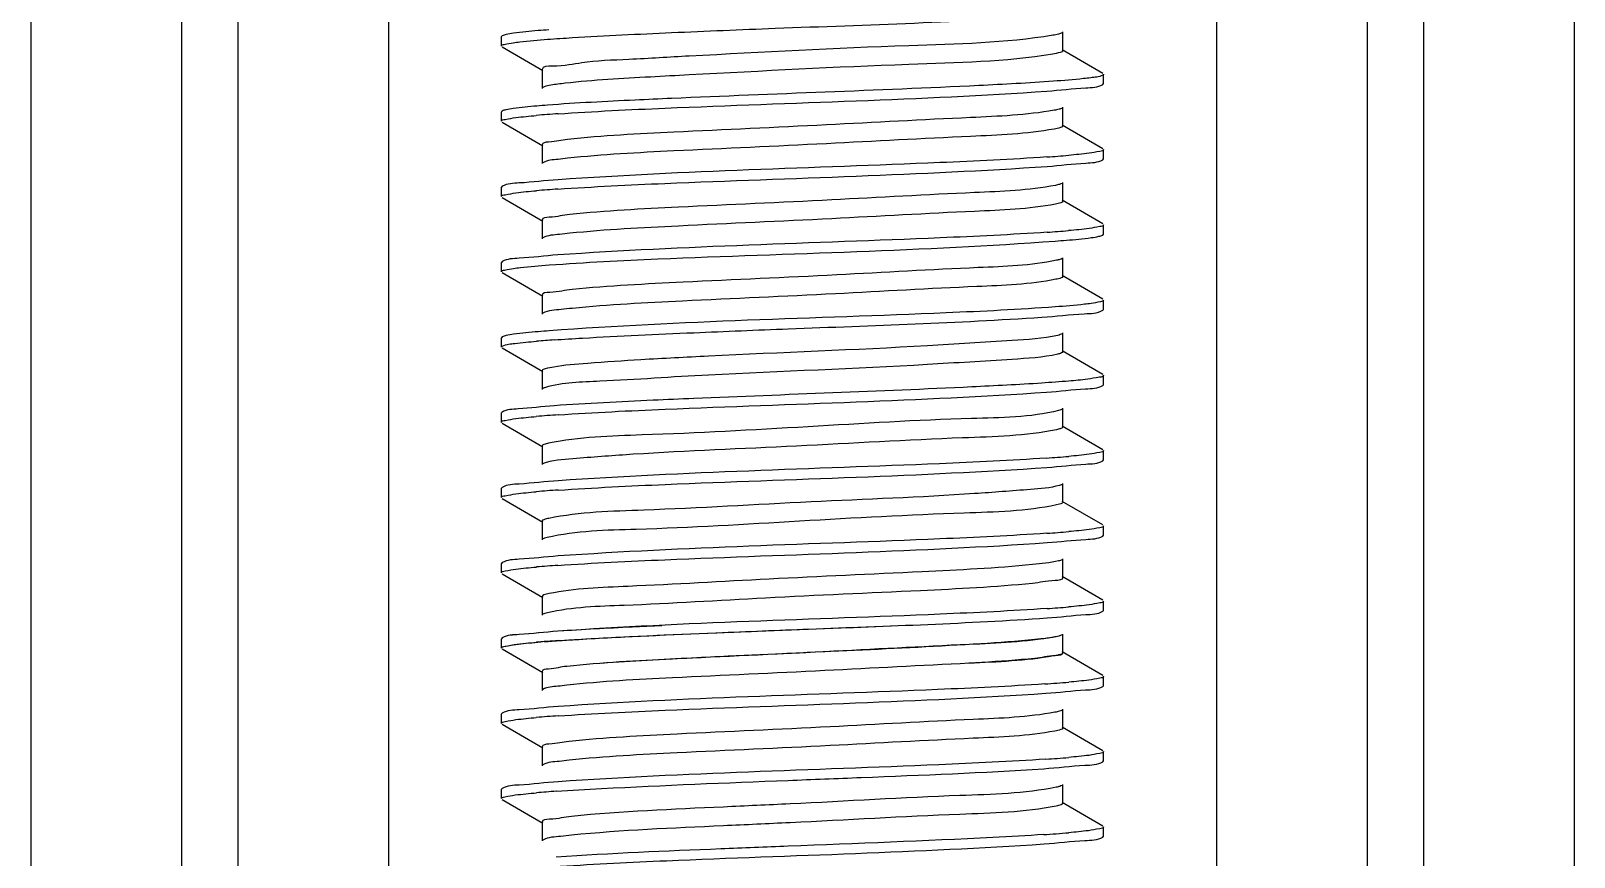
# Model space of a CAD drawing. Extents: x 1382187 to 1725648, y 860327 to 1571294.
# Drawn here: x 1512743.1 to 1513231.3, y 1213996.4 to 1214257.8 of the extents above; entities that cross this region are included whole.
import ezdxf

# ---------------------------------------------------------------- set-up
doc = ezdxf.new("R2010")
doc.units = 0
doc.header["$LTSCALE"] = 1000
doc.header["$MEASUREMENT"] = 0

msp = doc.modelspace()

# ---------------------------------------------------------------- linework, layer by layer
at = {"linetype": 'Continuous'}
for p, q in [((1512743.1, 1215988.29), (1512743.1, 1211247.26)), ((1512790.73, 1215988.29), (1512790.73, 1211247.26)), ((1512808.59, 1215988.29), (1512808.59, 1211247.26)), ((1512856.21, 1215988.29), (1512856.21, 1211247.26)), ((1513118.15, 1215988.29), (1513118.15, 1211247.26)), ((1513165.78, 1215988.29), (1513165.78, 1211247.26)), ((1513183.64, 1215988.29), (1513183.64, 1211247.26)), ((1513231.26, 1215988.29), (1513231.26, 1211247.26)), ((1512892.16, 1214256.23), (1512891.93, 1214255.97)), ((1512891.93, 1214253), (1512891.93, 1214255.97)), ((1512891.93, 1214253), (1512891.93, 1214255.97)), ((1513069.55, 1214251.51), (1513069.55, 1214257.46)), ((1512892.16, 1214252.74), (1512905.08, 1214245.25)), ((1513082.21, 1214244.33), (1513069.29, 1214251.81)), ((1512904.82, 1214245.55), (1512904.82, 1214239.6)), ((1513082.21, 1214240.83), (1513082.43, 1214241.09)), ((1513082.43, 1214241.09), (1513082.43, 1214244.07)), ((1513082.43, 1214241.09), (1513082.43, 1214244.07)), ((1512905.47, 1214240.08), (1512905.08, 1214239.9)), ((1512892.16, 1214232.42), (1512891.93, 1214232.16)), ((1512891.93, 1214229.18), (1512891.93, 1214232.16)), ((1512891.93, 1214229.18), (1512891.93, 1214232.16)), ((1513069.55, 1214227.7), (1513069.55, 1214233.65)), ((1512892.16, 1214228.92), (1512905.08, 1214221.44)), ((1513082.21, 1214220.51), (1513069.29, 1214228)), ((1512904.82, 1214221.74), (1512904.82, 1214215.79)), ((1513082.21, 1214217.02), (1513082.43, 1214217.28)), ((1513082.43, 1214217.28), (1513082.43, 1214220.25)), ((1513082.43, 1214217.28), (1513082.43, 1214220.25)), ((1512892.16, 1214208.61), (1512891.93, 1214208.35)), ((1512891.93, 1214205.37), (1512891.93, 1214208.35)), ((1512891.93, 1214205.37), (1512891.93, 1214208.35)), ((1513069.55, 1214203.88), (1513069.55, 1214209.84)), ((1512892.16, 1214205.11), (1512905.08, 1214197.63)), ((1513082.21, 1214196.7), (1513069.29, 1214204.18)), ((1512904.82, 1214197.93), (1512904.82, 1214191.98)), ((1513082.21, 1214193.2), (1513082.43, 1214193.46)), ((1513082.43, 1214193.46), (1513082.43, 1214196.44)), ((1513082.43, 1214193.46), (1513082.43, 1214196.44)), ((1512892.16, 1214184.8), (1512891.93, 1214184.53)), ((1512891.93, 1214181.56), (1512891.93, 1214184.53)), ((1512891.93, 1214181.56), (1512891.93, 1214184.53)), ((1513069.55, 1214180.07), (1513069.55, 1214186.02)), ((1512892.16, 1214181.3), (1512905.08, 1214173.82)), ((1513082.21, 1214172.89), (1513069.29, 1214180.37)), ((1512904.82, 1214174.12), (1512904.82, 1214168.16)), ((1513082.43, 1214169.65), (1513082.43, 1214172.63)), ((1513082.43, 1214169.65), (1513082.43, 1214172.63)), ((1513082.21, 1214169.39), (1513082.43, 1214169.65)), ((1512892.16, 1214160.98), (1512891.93, 1214160.72)), ((1512891.93, 1214157.75), (1512891.93, 1214160.72)), ((1512891.93, 1214157.75), (1512891.93, 1214160.72)), ((1513069.55, 1214156.26), (1513069.55, 1214162.21)), ((1512892.16, 1214157.48), (1512905.08, 1214150)), ((1513082.21, 1214149.08), (1513069.29, 1214156.56)), ((1512904.82, 1214150.3), (1512904.82, 1214144.35)), ((1513082.43, 1214145.84), (1513082.43, 1214148.82)), ((1513082.43, 1214145.84), (1513082.43, 1214148.82)), ((1513082.21, 1214145.58), (1513082.43, 1214145.84)), ((1513069.55, 1214132.44), (1513069.55, 1214138.4)), ((1512892.16, 1214137.17), (1512891.93, 1214136.91)), ((1512891.93, 1214133.93), (1512891.93, 1214136.91)), ((1512891.93, 1214133.93), (1512891.93, 1214136.91)), ((1512892.16, 1214133.67), (1512905.08, 1214126.19)), ((1513068.21, 1214131.76), (1513067.5, 1214131.6)), ((1513082.21, 1214125.26), (1513069.29, 1214132.75)), ((1512904.82, 1214126.49), (1512904.82, 1214120.54)), ((1513082.43, 1214122.03), (1513082.43, 1214125)), ((1513082.43, 1214122.03), (1513082.43, 1214125)), ((1513082.21, 1214121.77), (1513082.43, 1214122.03)), ((1513069.55, 1214108.63), (1513069.55, 1214114.58)), ((1512892.16, 1214113.36), (1512891.93, 1214113.1)), ((1512891.93, 1214110.12), (1512891.93, 1214113.1)), ((1512891.93, 1214110.12), (1512891.93, 1214113.1)), ((1512892.16, 1214109.86), (1512905.08, 1214102.38)), ((1513082.21, 1214101.45), (1513069.29, 1214108.93)), ((1513068.49, 1214108.02), (1513067.54, 1214107.79)), ((1512904.82, 1214102.68), (1512904.82, 1214096.72)), ((1513082.43, 1214098.21), (1513082.43, 1214101.19)), ((1513082.43, 1214098.21), (1513082.43, 1214101.19)), ((1513082.21, 1214097.95), (1513082.43, 1214098.21)), ((1512892.16, 1214089.54), (1512891.93, 1214089.28)), ((1512891.93, 1214086.31), (1512891.93, 1214089.28)), ((1512891.93, 1214086.31), (1512891.93, 1214089.28)), ((1513069.55, 1214084.82), (1513069.55, 1214090.77)), ((1512892.16, 1214086.05), (1512905.08, 1214078.56)), ((1513082.21, 1214077.64), (1513069.29, 1214085.12)), ((1512904.82, 1214078.87), (1512904.82, 1214072.91)), ((1513082.43, 1214074.4), (1513082.43, 1214077.38)), ((1513082.43, 1214074.4), (1513082.43, 1214077.38)), ((1513082.21, 1214074.14), (1513082.43, 1214074.4)), ((1512892.16, 1214065.73), (1512891.93, 1214065.47)), ((1512892.16, 1214065.73), (1512891.93, 1214065.47)), ((1512891.93, 1214062.5), (1512891.93, 1214065.47)), ((1512891.93, 1214062.5), (1512891.93, 1214065.47)), ((1512891.93, 1214062.49), (1512891.93, 1214065.47)), ((1512891.93, 1214062.49), (1512891.93, 1214065.47)), ((1513069.55, 1214061.01), (1513069.55, 1214066.96)), ((1513069.55, 1214061.01), (1513069.55, 1214066.96)), ((1512892.16, 1214062.24), (1512905.08, 1214054.75)), ((1512892.16, 1214062.23), (1512900.03, 1214057.68)), ((1513082.21, 1214053.83), (1513069.29, 1214061.31)), ((1513075.56, 1214057.68), (1513069.29, 1214061.31)), ((1512904.82, 1214055.05), (1512904.82, 1214049.1)), ((1513082.21, 1214050.33), (1513082.43, 1214050.59)), ((1513082.43, 1214050.59), (1513082.43, 1214053.57)), ((1513082.43, 1214050.59), (1513082.43, 1214053.57)), ((1512892.16, 1214041.92), (1512891.93, 1214041.66)), ((1512891.93, 1214038.68), (1512891.93, 1214041.66)), ((1512891.93, 1214038.68), (1512891.93, 1214041.66)), ((1513069.55, 1214037.2), (1513069.55, 1214043.15)), ((1512892.16, 1214038.42), (1512905.08, 1214030.94)), ((1513082.21, 1214030.01), (1513069.29, 1214037.5)), ((1512904.82, 1214031.24), (1512904.82, 1214025.29)), ((1513082.21, 1214026.52), (1513082.43, 1214026.78)), ((1513082.43, 1214026.78), (1513082.43, 1214029.75)), ((1513082.43, 1214026.78), (1513082.43, 1214029.75)), ((1512892.16, 1214018.11), (1512891.93, 1214017.85)), ((1512891.93, 1214014.87), (1512891.93, 1214017.85)), ((1512891.93, 1214014.87), (1512891.93, 1214017.85)), ((1513069.55, 1214013.38), (1513069.55, 1214019.34)), ((1512892.16, 1214014.61), (1512905.08, 1214007.13)), ((1513082.21, 1214006.2), (1513069.29, 1214013.68)), ((1512904.82, 1214007.43), (1512904.82, 1214001.48)), ((1513082.21, 1214002.7), (1513082.43, 1214002.96)), ((1513082.43, 1214002.96), (1513082.43, 1214005.94)), ((1513082.43, 1214002.96), (1513082.43, 1214005.94))]:
    msp.add_line(p, q, dxfattribs=at)
for centre, radius, start, end in [((1512937.25, 1213823.34), 409.13, 93.8351, 94.8035), ((1513037.17, 1214625.44), 408.46, 273.8387, 274.8044), ((1512937.09, 1213801.55), 407.09, 93.8488, 94.8033), ((1513037.27, 1214600.46), 407.29, 273.8479, 274.803), ((1512935.64, 1213772.12), 388.84, 93.9793, 94.8029), ((1512937.32, 1213727.21), 410, 93.8293, 94.8034), ((1513037.01, 1214532.14), 410.42, 273.8243, 274.8053), ((1512937.25, 1213704.24), 409.17, 93.8348, 94.8035), ((1513037.17, 1214506.41), 408.5, 273.8383, 274.8044), ((1512937.09, 1213682.43), 407.16, 93.8484, 94.8033), ((1513037.26, 1214481.4), 407.3, 273.8478, 274.803), ((1512937.29, 1213656.17), 409.61, 93.832, 94.8034), ((1512932.99, 1213708.88), 356.73, 94.4326, 94.598), ((1513036.35, 1214468.99), 418.74, 273.7685, 274.8061), ((1512937.33, 1213631.83), 410.14, 93.8284, 94.8033), ((1513036.72, 1214440.53), 414.08, 273.7992, 274.806), ((1512936.38, 1213619.94), 398.17, 93.9046, 94.8082), ((1513035.81, 1214428.27), 425.67, 273.7272, 274.8014)]:
    msp.add_arc(centre, radius, start, end, dxfattribs=at)
for points, knots in [([(1512945.77, 1214257.24), (1512956.68, 1214257.73), (1512996.95, 1214259.42), (1513037.25, 1214260.57), (1513066.55, 1214262.68)], [0, 0, 0, 0, 0.271117, 1, 1, 1, 1]), ([(1512895.77, 1214257.05), (1512894.98, 1214256.94), (1512893.77, 1214256.73), (1512892.54, 1214256.45), (1512892.16, 1214256.23)], [0, 0, 0, 0, 0.642818, 1, 1, 1, 1]), ([(1512906.98, 1214258.13), (1512905.83, 1214258.05), (1512902.09, 1214257.75), (1512898.34, 1214257.42), (1512895.77, 1214257.05)], [0, 0, 0, 0, 0.307553, 1, 1, 1, 1]), ([(1512906.53, 1214255.12), (1512909.15, 1214255.32), (1512922.22, 1214256.18), (1512935.3, 1214256.78), (1512945.77, 1214257.24)], [0, 0, 0, 0, 0.200445, 1, 1, 1, 1]), ([(1513066.32, 1214256.4), (1513051.3, 1214253.9), (1513012.75, 1214253.18), (1512974.5, 1214250.99), (1512951.37, 1214249.8)], [0, 0, 0, 0, 0.396629, 1, 1, 1, 1]), ([(1513069.28, 1214257.16), (1513068.95, 1214256.97), (1513067.95, 1214256.7), (1513066.95, 1214256.5), (1513066.32, 1214256.4)], [0, 0, 0, 0, 0.371007, 1, 1, 1, 1]), ([(1512891.93, 1214253), (1512891.93, 1214253.36), (1512893.75, 1214253.68), (1512894.72, 1214253.93), (1512895.66, 1214254.06)], [0, 0, 0, 0, 0.275146, 1, 1, 1, 1]), ([(1512895.66, 1214254.06), (1512896.35, 1214254.16), (1512899.96, 1214254.61), (1512903.59, 1214254.9), (1512906.53, 1214255.12)], [0, 0, 0, 0, 0.191295, 1, 1, 1, 1]), ([(1513066.32, 1214250.44), (1513051.3, 1214247.95), (1513012.75, 1214247.23), (1512974.5, 1214245.03), (1512951.37, 1214243.85)], [0, 0, 0, 0, 0.396629, 1, 1, 1, 1]), ([(1513069.54, 1214251.51), (1513069.54, 1214251.18), (1513068.02, 1214250.79), (1513067.13, 1214250.58), (1513066.32, 1214250.44)], [0, 0, 0, 0, 0.282134, 1, 1, 1, 1]), ([(1512951.37, 1214249.8), (1512945, 1214249.48), (1512934.03, 1214248.71), (1512918.43, 1214248.24), (1512911.35, 1214246.41), (1512904.81, 1214246.68), (1512904.82, 1214245.55)], [0, 0, 0, 0, 0.408517, 0.726153, 0.927696, 1, 1, 1, 1]), ([(1512912.15, 1214241.21), (1512911.37, 1214241.13), (1512909.14, 1214240.83), (1512906.86, 1214240.59), (1512905.47, 1214240.08)], [0, 0, 0, 0, 0.345772, 1, 1, 1, 1]), ([(1512951.37, 1214243.85), (1512947.28, 1214243.64), (1512934.2, 1214242.92), (1512921.1, 1214242.21), (1512912.15, 1214241.21)], [0, 0, 0, 0, 0.312724, 1, 1, 1, 1]), ([(1513066.55, 1214241.85), (1513058.71, 1214241.28), (1513018.46, 1214239.17), (1512978.18, 1214237.84), (1512945.77, 1214236.41)], [0, 0, 0, 0, 0.195012, 1, 1, 1, 1]), ([(1513064.52, 1214238.73), (1513068.61, 1214239.01), (1513074.35, 1214239.8), (1513080.61, 1214239.91), (1513082.21, 1214240.83)], [0, 0, 0, 0, 0.690234, 1, 1, 1, 1]), ([(1513078.37, 1214242.95), (1513077.61, 1214242.85), (1513073.69, 1214242.38), (1513069.74, 1214242.08), (1513066.55, 1214241.85)], [0, 0, 0, 0, 0.191606, 1, 1, 1, 1]), ([(1513082.43, 1214244.07), (1513082.43, 1214243.94), (1513080.97, 1214243.04), (1513079.65, 1214243.13), (1513078.37, 1214242.95)], [0, 0, 0, 0, 0.088343, 1, 1, 1, 1]), ([(1512945.77, 1214236.41), (1512941.92, 1214236.24), (1512928.83, 1214235.64), (1512915.75, 1214234.98), (1512906.53, 1214234.29)], [0, 0, 0, 0, 0.294264, 1, 1, 1, 1]), ([(1512909.88, 1214231.55), (1512921.17, 1214232.32), (1512972.71, 1214234.8), (1513024.32, 1214235.99), (1513064.52, 1214238.73)], [0, 0, 0, 0, 0.219188, 1, 1, 1, 1]), ([(1512895.66, 1214233.22), (1512894.89, 1214233.11), (1512893.72, 1214232.91), (1512892.53, 1214232.64), (1512892.16, 1214232.42)], [0, 0, 0, 0, 0.641633, 1, 1, 1, 1]), ([(1512906.53, 1214234.29), (1512905.41, 1214234.2), (1512901.78, 1214233.91), (1512898.15, 1214233.58), (1512895.66, 1214233.22)], [0, 0, 0, 0, 0.307541, 1, 1, 1, 1]), ([(1513066.76, 1214232.66), (1513058.05, 1214231.11), (1513033.92, 1214230.15), (1512993.88, 1214227.91), (1512951.36, 1214226.01), (1512924.03, 1214224.62), (1512912.85, 1214223.43)], [0, 0, 0, 0, 0.172177, 0.467909, 0.781292, 1, 1, 1, 1]), ([(1513069.28, 1214233.35), (1513069, 1214233.18), (1513068.15, 1214232.93), (1513067.3, 1214232.76), (1513066.76, 1214232.66)], [0, 0, 0, 0, 0.377707, 1, 1, 1, 1]), ([(1512891.93, 1214229.18), (1512891.93, 1214229.62), (1512894.21, 1214229.9), (1512895.37, 1214230.22), (1512896.52, 1214230.36)], [0, 0, 0, 0, 0.271545, 1, 1, 1, 1]), ([(1513066.76, 1214226.71), (1513058.05, 1214225.15), (1513033.92, 1214224.2), (1512993.88, 1214221.96), (1512951.36, 1214220.06), (1512924.03, 1214218.67), (1512912.85, 1214217.48)], [0, 0, 0, 0, 0.172177, 0.467909, 0.781292, 1, 1, 1, 1]), ([(1513069.54, 1214227.7), (1513069.54, 1214227.41), (1513068.25, 1214227.01), (1513067.46, 1214226.83), (1513066.76, 1214226.71)], [0, 0, 0, 0, 0.285905, 1, 1, 1, 1]), ([(1512912.85, 1214223.43), (1512910.84, 1214223.21), (1512908.93, 1214222.62), (1512904.82, 1214222.48), (1512904.82, 1214221.74)], [0, 0, 0, 0, 0.73335, 1, 1, 1, 1]), ([(1512912.85, 1214217.48), (1512911.87, 1214217.37), (1512909.3, 1214216.99), (1512906.51, 1214216.92), (1512905.08, 1214216.09)], [0, 0, 0, 0, 0.372967, 1, 1, 1, 1]), ([(1513064.52, 1214217.89), (1513053.24, 1214217.12), (1513001.69, 1214214.64), (1512950.09, 1214213.45), (1512909.88, 1214210.71)], [0, 0, 0, 0, 0.219095, 1, 1, 1, 1]), ([(1513064.6, 1214214.92), (1513068.67, 1214215.2), (1513074.39, 1214215.99), (1513080.62, 1214216.1), (1513082.21, 1214217.02)], [0, 0, 0, 0, 0.690139, 1, 1, 1, 1]), ([(1513082.43, 1214220.25), (1513082.43, 1214219.82), (1513080.17, 1214219.54), (1513079.02, 1214219.23), (1513077.87, 1214219.08)], [0, 0, 0, 0, 0.271629, 1, 1, 1, 1]), ([(1512909.76, 1214207.73), (1512921.05, 1214208.5), (1512972.66, 1214210.99), (1513024.34, 1214212.17), (1513064.6, 1214214.92)], [0, 0, 0, 0, 0.218979, 1, 1, 1, 1]), ([(1512891.93, 1214205.37), (1512891.93, 1214205.8), (1512894.2, 1214206.09), (1512895.35, 1214206.4), (1512896.5, 1214206.55)], [0, 0, 0, 0, 0.271633, 1, 1, 1, 1]), ([(1512909.88, 1214210.71), (1512905.78, 1214210.43), (1512900.03, 1214209.64), (1512893.76, 1214209.53), (1512892.16, 1214208.61)], [0, 0, 0, 0, 0.690277, 1, 1, 1, 1]), ([(1513067.17, 1214208.92), (1513058.76, 1214207.3), (1513035.01, 1214206.45), (1512995.33, 1214204.14), (1512952.63, 1214202.28), (1512925, 1214200.86), (1512913.58, 1214199.69)], [0, 0, 0, 0, 0.167069, 0.460858, 0.776177, 1, 1, 1, 1]), ([(1513069.28, 1214209.53), (1513069.04, 1214209.39), (1513068.33, 1214209.17), (1513067.61, 1214209.01), (1513067.17, 1214208.92)], [0, 0, 0, 0, 0.385224, 1, 1, 1, 1]), ([(1513067.17, 1214202.97), (1513058.76, 1214201.35), (1513035.01, 1214200.5), (1512995.33, 1214198.19), (1512952.63, 1214196.32), (1512925, 1214194.91), (1512913.58, 1214193.74)], [0, 0, 0, 0, 0.167069, 0.460858, 0.776177, 1, 1, 1, 1]), ([(1513069.54, 1214203.88), (1513069.54, 1214203.63), (1513068.46, 1214203.24), (1513067.77, 1214203.09), (1513067.17, 1214202.97)], [0, 0, 0, 0, 0.290456, 1, 1, 1, 1]), ([(1512913.58, 1214199.69), (1512911.39, 1214199.47), (1512909.33, 1214198.81), (1512904.82, 1214198.73), (1512904.82, 1214197.93)], [0, 0, 0, 0, 0.734177, 1, 1, 1, 1]), ([(1512913.58, 1214193.74), (1512912.5, 1214193.63), (1512909.69, 1214193.22), (1512906.64, 1214193.18), (1512905.08, 1214192.28)], [0, 0, 0, 0, 0.374915, 1, 1, 1, 1]), ([(1513064.6, 1214194.08), (1513053.31, 1214193.31), (1513001.7, 1214190.83), (1512950.02, 1214189.64), (1512909.76, 1214186.89)], [0, 0, 0, 0, 0.219017, 1, 1, 1, 1]), ([(1513067.14, 1214191.29), (1513068.31, 1214191.37), (1513072.11, 1214191.67), (1513075.91, 1214192.01), (1513078.52, 1214192.37)], [0, 0, 0, 0, 0.307338, 1, 1, 1, 1]), ([(1513082.43, 1214196.44), (1513082.43, 1214196.01), (1513080.16, 1214195.72), (1513079.01, 1214195.41), (1513077.86, 1214195.26)], [0, 0, 0, 0, 0.271602, 1, 1, 1, 1]), ([(1513078.52, 1214192.37), (1513079.33, 1214192.49), (1513080.56, 1214192.7), (1513081.82, 1214192.98), (1513082.21, 1214193.2)], [0, 0, 0, 0, 0.643592, 1, 1, 1, 1]), ([(1512909.76, 1214186.89), (1512905.69, 1214186.61), (1512899.97, 1214185.82), (1512893.75, 1214185.71), (1512892.16, 1214184.8)], [0, 0, 0, 0, 0.690149, 1, 1, 1, 1]), ([(1512907.04, 1214183.72), (1512918.5, 1214184.57), (1512971.87, 1214187.17), (1513025.32, 1214188.23), (1513067.14, 1214191.29)], [0, 0, 0, 0, 0.215017, 1, 1, 1, 1]), ([(1512891.93, 1214181.56), (1512891.93, 1214181.93), (1512893.82, 1214182.25), (1512894.82, 1214182.5), (1512895.78, 1214182.64)], [0, 0, 0, 0, 0.274546, 1, 1, 1, 1]), ([(1512895.78, 1214182.64), (1512896.5, 1214182.74), (1512900.24, 1214183.2), (1512904, 1214183.5), (1512907.04, 1214183.72)], [0, 0, 0, 0, 0.19129, 1, 1, 1, 1]), ([(1513067.55, 1214185.19), (1513059.44, 1214183.48), (1513036.08, 1214182.76), (1512996.79, 1214180.36), (1512953.92, 1214178.54), (1512925.99, 1214177.11), (1512914.33, 1214175.96)], [0, 0, 0, 0, 0.161939, 0.453776, 0.771039, 1, 1, 1, 1]), ([(1513069.28, 1214185.72), (1513069.08, 1214185.6), (1513068.5, 1214185.4), (1513067.91, 1214185.26), (1513067.55, 1214185.19)], [0, 0, 0, 0, 0.393704, 1, 1, 1, 1]), ([(1513067.35, 1214179.19), (1513059.13, 1214177.54), (1513035.71, 1214176.75), (1512996.41, 1214174.41), (1512953.71, 1214172.57), (1512925.93, 1214171.15), (1512914.33, 1214170)], [0, 0, 0, 0, 0.164046, 0.455922, 0.77202, 1, 1, 1, 1]), ([(1513069.54, 1214180.07), (1513069.54, 1214179.84), (1513068.56, 1214179.45), (1513067.91, 1214179.3), (1513067.35, 1214179.19)], [0, 0, 0, 0, 0.292762, 1, 1, 1, 1]), ([(1512914.33, 1214175.96), (1512911.96, 1214175.72), (1512909.73, 1214174.99), (1512904.82, 1214174.98), (1512904.82, 1214174.12)], [0, 0, 0, 0, 0.734857, 1, 1, 1, 1]), ([(1513082.43, 1214172.63), (1513082.43, 1214172.25), (1513080.51, 1214171.94), (1513079.51, 1214171.68), (1513078.52, 1214171.54)], [0, 0, 0, 0, 0.27426, 1, 1, 1, 1]), ([(1512914.33, 1214170), (1512913.16, 1214169.89), (1512910.11, 1214169.45), (1512906.77, 1214169.45), (1512905.08, 1214168.46)], [0, 0, 0, 0, 0.376685, 1, 1, 1, 1]), ([(1513067.14, 1214170.45), (1513055.65, 1214169.61), (1513002.28, 1214167.01), (1512948.83, 1214165.96), (1512907.04, 1214162.89)], [0, 0, 0, 0, 0.215701, 1, 1, 1, 1]), ([(1513062.89, 1214167.18), (1513067.37, 1214167.47), (1513073.63, 1214168.34), (1513080.47, 1214168.4), (1513082.21, 1214169.39)], [0, 0, 0, 0, 0.691739, 1, 1, 1, 1]), ([(1513078.52, 1214171.54), (1513077.8, 1214171.44), (1513074.02, 1214170.98), (1513070.22, 1214170.68), (1513067.14, 1214170.45)], [0, 0, 0, 0, 0.191465, 1, 1, 1, 1]), ([(1512907.04, 1214162.89), (1512905.89, 1214162.8), (1512902.13, 1214162.51), (1512898.37, 1214162.17), (1512895.78, 1214161.8)], [0, 0, 0, 0, 0.307532, 1, 1, 1, 1]), ([(1512952.79, 1214162.3), (1512962.75, 1214162.72), (1512999.46, 1214164.23), (1513036.18, 1214165.43), (1513062.89, 1214167.18)], [0, 0, 0, 0, 0.271359, 1, 1, 1, 1]), ([(1512891.93, 1214157.75), (1512891.93, 1214157.88), (1512893.48, 1214158.8), (1512894.85, 1214158.7), (1512896.2, 1214158.88)], [0, 0, 0, 0, 0.087421, 1, 1, 1, 1]), ([(1512895.78, 1214161.8), (1512894.99, 1214161.69), (1512893.78, 1214161.48), (1512892.54, 1214161.2), (1512892.16, 1214160.98)], [0, 0, 0, 0, 0.642986, 1, 1, 1, 1]), ([(1512908.65, 1214160.03), (1512911.63, 1214160.23), (1512926.33, 1214161.15), (1512941.05, 1214161.8), (1512952.79, 1214162.3)], [0, 0, 0, 0, 0.202501, 1, 1, 1, 1]), ([(1513067.9, 1214161.45), (1513063.18, 1214160.36), (1513049.34, 1214159.59), (1513012.6, 1214157.13), (1512980.53, 1214156), (1512957.45, 1214154.86)], [0, 0, 0, 0, 0.131194, 0.373535, 1, 1, 1, 1]), ([(1513069.28, 1214161.91), (1513069.11, 1214161.81), (1513068.65, 1214161.64), (1513068.18, 1214161.52), (1513067.9, 1214161.45)], [0, 0, 0, 0, 0.40332, 1, 1, 1, 1]), ([(1512957.45, 1214154.86), (1512950.32, 1214154.51), (1512937.46, 1214153.86), (1512921.52, 1214152.77), (1512910.7, 1214151.93), (1512906.58, 1214151.06), (1512904.82, 1214150.67), (1512904.82, 1214150.3)], [0, 0, 0, 0, 0.404312, 0.722616, 0.926229, 0.979509, 1, 1, 1, 1]), ([(1513067.9, 1214155.5), (1513063.18, 1214154.41), (1513049.34, 1214153.64), (1513012.6, 1214151.18), (1512980.53, 1214150.04), (1512957.45, 1214148.9)], [0, 0, 0, 0, 0.131194, 0.373535, 1, 1, 1, 1]), ([(1513069.54, 1214156.26), (1513069.54, 1214156.07), (1513068.83, 1214155.72), (1513068.32, 1214155.59), (1513067.9, 1214155.5)], [0, 0, 0, 0, 0.302831, 1, 1, 1, 1]), ([(1512957.45, 1214148.9), (1512946, 1214148.34), (1512928.91, 1214146.91), (1512911.4, 1214146.58), (1512905.84, 1214144.95)], [0, 0, 0, 0, 0.664278, 1, 1, 1, 1]), ([(1513082.43, 1214148.82), (1513082.43, 1214148.34), (1513079.91, 1214148.08), (1513078.66, 1214147.73), (1513077.39, 1214147.58)], [0, 0, 0, 0, 0.270133, 1, 1, 1, 1]), ([(1512905.84, 1214144.95), (1512905.69, 1214144.9), (1512905.43, 1214144.82), (1512905.18, 1214144.71), (1512905.08, 1214144.65)], [0, 0, 0, 0, 0.571302, 1, 1, 1, 1]), ([(1512909.94, 1214136.3), (1512921.21, 1214137.07), (1512972.69, 1214139.55), (1513024.24, 1214140.74), (1513064.39, 1214143.47)], [0, 0, 0, 0, 0.219183, 1, 1, 1, 1]), ([(1513062.89, 1214146.34), (1513055.5, 1214145.86), (1513018.81, 1214143.97), (1512982.1, 1214142.71), (1512952.79, 1214141.46)], [0, 0, 0, 0, 0.201596, 1, 1, 1, 1]), ([(1513064.39, 1214143.47), (1513068.51, 1214143.75), (1513074.3, 1214144.55), (1513080.6, 1214144.65), (1513082.21, 1214145.58)], [0, 0, 0, 0, 0.690375, 1, 1, 1, 1]), ([(1512908.65, 1214139.19), (1512904.84, 1214138.92), (1512899.48, 1214138.18), (1512893.66, 1214138.03), (1512892.16, 1214137.17)], [0, 0, 0, 0, 0.688907, 1, 1, 1, 1]), ([(1512952.79, 1214141.46), (1512948.5, 1214141.28), (1512933.78, 1214140.63), (1512919.07, 1214139.92), (1512908.65, 1214139.19)], [0, 0, 0, 0, 0.291422, 1, 1, 1, 1]), ([(1513069.28, 1214138.1), (1513069.15, 1214138.02), (1513068.79, 1214137.87), (1513068.43, 1214137.77), (1513068.21, 1214137.71)], [0, 0, 0, 0, 0.414289, 1, 1, 1, 1]), ([(1512891.93, 1214133.93), (1512891.93, 1214134.37), (1512894.22, 1214134.65), (1512895.38, 1214134.97), (1512896.53, 1214135.12)], [0, 0, 0, 0, 0.271499, 1, 1, 1, 1]), ([(1513068.21, 1214137.71), (1513059.26, 1214135.42), (1513032.45, 1214135.26), (1512988.69, 1214132.42), (1512944.15, 1214130), (1512916.56, 1214129.35), (1512906.86, 1214127.34)], [0, 0, 0, 0, 0.171431, 0.491399, 0.816224, 1, 1, 1, 1]), ([(1513067.5, 1214131.6), (1513057.79, 1214129.58), (1513030.14, 1214128.98), (1512985.64, 1214126.19), (1512944.82, 1214124.73), (1512918.5, 1214122.71), (1512909.24, 1214122.02), (1512906.12, 1214121.21)], [0, 0, 0, 0, 0.184068, 0.509201, 0.829117, 0.940109, 1, 1, 1, 1]), ([(1513069.54, 1214132.44), (1513069.54, 1214132.29), (1513068.99, 1214131.96), (1513068.55, 1214131.85), (1513068.21, 1214131.76)], [0, 0, 0, 0, 0.311313, 1, 1, 1, 1]), ([(1512906.86, 1214127.34), (1512906.34, 1214127.23), (1512905.73, 1214127.09), (1512904.82, 1214126.71), (1512904.82, 1214126.49)], [0, 0, 0, 0, 0.705293, 1, 1, 1, 1]), ([(1513082.43, 1214125), (1513082.43, 1214124.57), (1513080.16, 1214124.29), (1513079.01, 1214123.97), (1513077.87, 1214123.82)], [0, 0, 0, 0, 0.271599, 1, 1, 1, 1]), ([(1512906.12, 1214121.21), (1512905.91, 1214121.16), (1512905.56, 1214121.05), (1512905.22, 1214120.92), (1512905.08, 1214120.84)], [0, 0, 0, 0, 0.58408, 1, 1, 1, 1]), ([(1512909.89, 1214112.48), (1512921.17, 1214113.25), (1512972.71, 1214115.74), (1513024.32, 1214116.92), (1513064.51, 1214119.66)], [0, 0, 0, 0, 0.219191, 1, 1, 1, 1]), ([(1513064.39, 1214122.63), (1513053.11, 1214121.87), (1513001.62, 1214119.39), (1512950.08, 1214118.19), (1512909.94, 1214115.46)], [0, 0, 0, 0, 0.219354, 1, 1, 1, 1]), ([(1513064.51, 1214119.66), (1513068.61, 1214119.94), (1513074.35, 1214120.74), (1513080.61, 1214120.85), (1513082.21, 1214121.77)], [0, 0, 0, 0, 0.690237, 1, 1, 1, 1]), ([(1512909.94, 1214115.46), (1512905.82, 1214115.19), (1512900.05, 1214114.39), (1512893.76, 1214114.28), (1512892.16, 1214113.36)], [0, 0, 0, 0, 0.690331, 1, 1, 1, 1]), ([(1513068.49, 1214113.98), (1513065.51, 1214113.12), (1513056.44, 1214112.48), (1513030.34, 1214110.4), (1512989.43, 1214108.98), (1512944.67, 1214106.17), (1512916.76, 1214105.55), (1512906.92, 1214103.54)], [0, 0, 0, 0, 0.057446, 0.166902, 0.486553, 0.813832, 1, 1, 1, 1]), ([(1513069.28, 1214114.28), (1513069.18, 1214114.22), (1513068.92, 1214114.11), (1513068.65, 1214114.02), (1513068.49, 1214113.98)], [0, 0, 0, 0, 0.426856, 1, 1, 1, 1]), ([(1512891.93, 1214110.12), (1512891.93, 1214110.55), (1512894.21, 1214110.84), (1512895.37, 1214111.15), (1512896.52, 1214111.3)], [0, 0, 0, 0, 0.271543, 1, 1, 1, 1]), ([(1513067.54, 1214107.79), (1513057.96, 1214105.78), (1513030.62, 1214105.15), (1512986.36, 1214102.69), (1512942.52, 1214100.01), (1512915.61, 1214099.63), (1512906.43, 1214097.47)], [0, 0, 0, 0, 0.181951, 0.50465, 0.824728, 1, 1, 1, 1]), ([(1513069.54, 1214108.63), (1513069.54, 1214108.5), (1513069.13, 1214108.2), (1513068.76, 1214108.1), (1513068.49, 1214108.02)], [0, 0, 0, 0, 0.321911, 1, 1, 1, 1]), ([(1512906.92, 1214103.54), (1512906.39, 1214103.43), (1512905.76, 1214103.28), (1512904.82, 1214102.9), (1512904.82, 1214102.68)], [0, 0, 0, 0, 0.706048, 1, 1, 1, 1]), ([(1513082.43, 1214101.19), (1513082.43, 1214100.76), (1513080.17, 1214100.47), (1513079.02, 1214100.16), (1513077.87, 1214100.01)], [0, 0, 0, 0, 0.271629, 1, 1, 1, 1]), ([(1512906.43, 1214097.47), (1512906.15, 1214097.41), (1512905.7, 1214097.29), (1512905.25, 1214097.12), (1512905.08, 1214097.03)], [0, 0, 0, 0, 0.595248, 1, 1, 1, 1]), ([(1512909.76, 1214088.66), (1512921.05, 1214089.43), (1512972.66, 1214091.92), (1513024.34, 1214093.11), (1513064.6, 1214095.86)], [0, 0, 0, 0, 0.218987, 1, 1, 1, 1]), ([(1513064.51, 1214098.83), (1513053.23, 1214098.06), (1513001.69, 1214095.58), (1512950.09, 1214094.39), (1512909.89, 1214091.65)], [0, 0, 0, 0, 0.2191, 1, 1, 1, 1]), ([(1513064.6, 1214095.86), (1513068.67, 1214096.13), (1513074.39, 1214096.93), (1513080.62, 1214097.04), (1513082.21, 1214097.95)], [0, 0, 0, 0, 0.69014, 1, 1, 1, 1]), ([(1512909.89, 1214091.65), (1512905.78, 1214091.37), (1512900.03, 1214090.57), (1512893.76, 1214090.46), (1512892.16, 1214089.54)], [0, 0, 0, 0, 0.690279, 1, 1, 1, 1]), ([(1513069.28, 1214090.47), (1513068.95, 1214090.28), (1513065.84, 1214089.45), (1513062.7, 1214089.19), (1513059.93, 1214088.92)], [0, 0, 0, 0, 0.122149, 1, 1, 1, 1]), ([(1512891.93, 1214086.31), (1512891.93, 1214086.74), (1512894.2, 1214087.02), (1512895.35, 1214087.34), (1512896.5, 1214087.49)], [0, 0, 0, 0, 0.27163, 1, 1, 1, 1]), ([(1513059.93, 1214088.92), (1513048.31, 1214087.78), (1513020.52, 1214086.36), (1512977.83, 1214084.52), (1512938.58, 1214082.18), (1512915.2, 1214081.39), (1512907, 1214079.74)], [0, 0, 0, 0, 0.228484, 0.544623, 0.836244, 1, 1, 1, 1]), ([(1513069.54, 1214084.82), (1513069.55, 1214083.95), (1513064.58, 1214083.94), (1513062.33, 1214083.2), (1513059.93, 1214082.97)], [0, 0, 0, 0, 0.265061, 1, 1, 1, 1]), ([(1512907, 1214079.74), (1512906.45, 1214079.63), (1512905.81, 1214079.48), (1512904.83, 1214079.1), (1512904.82, 1214078.87)], [0, 0, 0, 0, 0.707083, 1, 1, 1, 1]), ([(1513059.93, 1214082.97), (1513048.15, 1214081.81), (1513020, 1214080.37), (1512976.89, 1214078.57), (1512937.68, 1214076.07), (1512914.45, 1214075.49), (1512906.53, 1214073.69)], [0, 0, 0, 0, 0.230953, 0.550009, 0.841524, 1, 1, 1, 1]), ([(1513064.6, 1214075.02), (1513053.31, 1214074.25), (1513001.7, 1214071.76), (1512950.02, 1214070.58), (1512909.76, 1214067.83)], [0, 0, 0, 0, 0.219015, 1, 1, 1, 1]), ([(1513082.43, 1214077.38), (1513082.43, 1214076.95), (1513080.16, 1214076.66), (1513079.01, 1214076.35), (1513077.86, 1214076.2)], [0, 0, 0, 0, 0.271603, 1, 1, 1, 1]), ([(1512906.53, 1214073.69), (1512906.23, 1214073.62), (1512905.74, 1214073.49), (1512905.26, 1214073.32), (1512905.08, 1214073.21)], [0, 0, 0, 0, 0.598262, 1, 1, 1, 1]), ([(1512960.04, 1214067.35), (1512969.73, 1214067.75), (1513004.57, 1214069.18), (1513039.44, 1214070.33), (1513064.55, 1214072.04)], [0, 0, 0, 0, 0.278136, 1, 1, 1, 1]), ([(1513064.55, 1214072.04), (1513068.64, 1214072.32), (1513074.37, 1214073.11), (1513080.61, 1214073.22), (1513082.21, 1214074.14)], [0, 0, 0, 0, 0.690177, 1, 1, 1, 1]), ([(1512909.76, 1214067.83), (1512905.69, 1214067.55), (1512899.98, 1214066.76), (1512893.75, 1214066.64), (1512892.16, 1214065.73)], [0, 0, 0, 0, 0.690152, 1, 1, 1, 1]), ([(1512909.81, 1214067.83), (1512905.73, 1214067.55), (1512900, 1214066.76), (1512893.75, 1214066.65), (1512892.16, 1214065.73)], [0, 0, 0, 0, 0.690202, 1, 1, 1, 1]), ([(1512905.42, 1214064.54), (1512908.89, 1214064.8), (1512927.09, 1214065.98), (1512945.3, 1214066.74), (1512960.04, 1214067.35)], [0, 0, 0, 0, 0.191198, 1, 1, 1, 1]), ([(1512942.68, 1214069.58), (1512939.54, 1214069.44), (1512928.58, 1214068.93), (1512917.63, 1214068.37), (1512909.81, 1214067.83)], [0, 0, 0, 0, 0.286136, 1, 1, 1, 1]), ([(1512909.91, 1214064.86), (1512916.83, 1214065.33), (1512951.94, 1214067.19), (1512987.08, 1214068.41), (1513015.27, 1214069.58)], [0, 0, 0, 0, 0.197351, 1, 1, 1, 1]), ([(1513066.63, 1214065.95), (1513057.83, 1214064.41), (1513033.58, 1214063.44), (1512993.43, 1214061.21), (1512950.97, 1214059.3), (1512923.74, 1214057.92), (1512912.63, 1214056.72)], [0, 0, 0, 0, 0.173733, 0.470057, 0.78285, 1, 1, 1, 1]), ([(1513060.69, 1214065.19), (1513055.01, 1214064.61), (1513022.7, 1214062.43), (1512990.35, 1214061.19), (1512963.71, 1214059.91)], [0, 0, 0, 0, 0.176303, 1, 1, 1, 1]), ([(1513069.28, 1214066.66), (1513068.97, 1214066.48), (1513066.12, 1214065.69), (1513063.23, 1214065.44), (1513060.69, 1214065.19)], [0, 0, 0, 0, 0.124256, 1, 1, 1, 1]), ([(1513069.28, 1214066.66), (1513068.98, 1214066.49), (1513068.09, 1214066.23), (1513067.19, 1214066.05), (1513066.63, 1214065.95)], [0, 0, 0, 0, 0.375581, 1, 1, 1, 1]), ([(1512891.93, 1214062.5), (1512891.93, 1214062.93), (1512894.22, 1214063.21), (1512895.38, 1214063.53), (1512896.53, 1214063.68)], [0, 0, 0, 0, 0.271516, 1, 1, 1, 1]), ([(1512891.93, 1214062.49), (1512891.93, 1214062.8), (1512893.43, 1214063.14), (1512894.26, 1214063.34), (1512895.05, 1214063.47)], [0, 0, 0, 0, 0.278908, 1, 1, 1, 1]), ([(1512895.05, 1214063.47), (1512895.64, 1214063.56), (1512898.74, 1214063.98), (1512901.86, 1214064.25), (1512904.39, 1214064.45)], [0, 0, 0, 0, 0.190214, 1, 1, 1, 1]), ([(1513066.63, 1214060), (1513057.83, 1214058.46), (1513033.58, 1214057.48), (1512993.43, 1214055.26), (1512950.97, 1214053.35), (1512923.74, 1214051.97), (1512912.63, 1214050.77)], [0, 0, 0, 0, 0.173733, 0.470057, 0.78285, 1, 1, 1, 1]), ([(1512963.71, 1214059.91), (1512959.93, 1214059.73), (1512946.6, 1214059.07), (1512933.28, 1214058.36), (1512923.74, 1214057.67)], [0, 0, 0, 0, 0.28332, 1, 1, 1, 1]), ([(1513069.54, 1214061.01), (1513069.55, 1214060.2), (1513064.99, 1214060.12), (1513062.9, 1214059.46), (1513060.69, 1214059.23)], [0, 0, 0, 0, 0.265734, 1, 1, 1, 1]), ([(1513069.54, 1214061.01), (1513069.54, 1214060.71), (1513068.18, 1214060.31), (1513067.36, 1214060.12), (1513066.63, 1214060)], [0, 0, 0, 0, 0.284681, 1, 1, 1, 1]), ([(1512912.63, 1214056.72), (1512910.68, 1214056.51), (1512908.82, 1214055.93), (1512904.82, 1214055.77), (1512904.82, 1214055.05)], [0, 0, 0, 0, 0.733065, 1, 1, 1, 1]), ([(1513060.69, 1214059.23), (1513059.29, 1214059.09), (1513052.33, 1214058.46), (1513045.35, 1214058.01), (1513039.78, 1214057.68)], [0, 0, 0, 0, 0.200678, 1, 1, 1, 1]), ([(1512912.63, 1214050.77), (1512911.68, 1214050.66), (1512909.18, 1214050.29), (1512906.47, 1214050.21), (1512905.08, 1214049.4)], [0, 0, 0, 0, 0.372335, 1, 1, 1, 1]), ([(1513063.87, 1214051.16), (1513052.57, 1214050.4), (1513001.25, 1214047.94), (1512949.86, 1214046.74), (1512909.91, 1214044.03)], [0, 0, 0, 0, 0.220579, 1, 1, 1, 1]), ([(1513064.16, 1214048.2), (1513068.34, 1214048.49), (1513074.19, 1214049.3), (1513080.58, 1214049.39), (1513082.21, 1214050.33)], [0, 0, 0, 0, 0.690613, 1, 1, 1, 1]), ([(1513082.43, 1214053.57), (1513082.43, 1214053.13), (1513080.12, 1214052.85), (1513078.95, 1214052.53), (1513077.79, 1214052.38)], [0, 0, 0, 0, 0.271295, 1, 1, 1, 1]), ([(1512909.94, 1214041.05), (1512921.19, 1214041.82), (1512972.59, 1214044.29), (1513024.06, 1214045.49), (1513064.16, 1214048.2)], [0, 0, 0, 0, 0.218972, 1, 1, 1, 1]), ([(1512909.91, 1214044.03), (1512905.8, 1214043.75), (1512900.04, 1214042.95), (1512893.76, 1214042.84), (1512892.16, 1214041.92)], [0, 0, 0, 0, 0.690305, 1, 1, 1, 1]), ([(1513067.05, 1214042.21), (1513058.54, 1214040.61), (1513034.68, 1214039.73), (1512994.89, 1214037.44), (1512952.24, 1214035.56), (1512924.7, 1214034.16), (1512913.35, 1214032.98)], [0, 0, 0, 0, 0.168631, 0.463014, 0.777741, 1, 1, 1, 1]), ([(1513069.28, 1214042.85), (1513069.03, 1214042.7), (1513068.27, 1214042.47), (1513067.52, 1214042.3), (1513067.05, 1214042.21)], [0, 0, 0, 0, 0.382833, 1, 1, 1, 1]), ([(1512891.93, 1214038.68), (1512891.93, 1214039.12), (1512894.22, 1214039.4), (1512895.38, 1214039.72), (1512896.54, 1214039.87)], [0, 0, 0, 0, 0.271492, 1, 1, 1, 1]), ([(1513067.05, 1214036.26), (1513058.54, 1214034.66), (1513034.68, 1214033.78), (1512994.89, 1214031.49), (1512952.24, 1214029.61), (1512924.7, 1214028.21), (1512913.35, 1214027.03)], [0, 0, 0, 0, 0.168631, 0.463014, 0.777741, 1, 1, 1, 1]), ([(1513069.54, 1214037.2), (1513069.54, 1214036.93), (1513068.4, 1214036.54), (1513067.68, 1214036.38), (1513067.05, 1214036.26)], [0, 0, 0, 0, 0.288971, 1, 1, 1, 1]), ([(1512913.35, 1214032.98), (1512911.22, 1214032.76), (1512909.2, 1214032.12), (1512904.82, 1214032.02), (1512904.82, 1214031.24)], [0, 0, 0, 0, 0.733941, 1, 1, 1, 1]), ([(1512913.35, 1214027.03), (1512912.31, 1214026.92), (1512909.57, 1214026.52), (1512906.6, 1214026.47), (1512905.08, 1214025.59)], [0, 0, 0, 0, 0.37434, 1, 1, 1, 1]), ([(1513064.16, 1214027.37), (1513052.87, 1214026.6), (1513001.46, 1214024.13), (1512950, 1214022.94), (1512909.94, 1214020.22)], [0, 0, 0, 0, 0.219886, 1, 1, 1, 1]), ([(1513063.48, 1214024.34), (1513067.82, 1214024.63), (1513073.89, 1214025.47), (1513080.52, 1214025.55), (1513082.21, 1214026.52)], [0, 0, 0, 0, 0.691254, 1, 1, 1, 1]), ([(1513082.43, 1214029.75), (1513082.43, 1214029.32), (1513080.15, 1214029.03), (1513078.99, 1214028.72), (1513077.84, 1214028.57)], [0, 0, 0, 0, 0.27148, 1, 1, 1, 1]), ([(1512982.64, 1214020.64), (1512990.35, 1214020.95), (1513017.3, 1214022.04), (1513044.26, 1214023.07), (1513063.48, 1214024.34)], [0, 0, 0, 0, 0.286007, 1, 1, 1, 1]), ([(1512891.93, 1214014.87), (1512891.93, 1214015.28), (1512894.08, 1214015.58), (1512895.18, 1214015.87), (1512896.26, 1214016.02)], [0, 0, 0, 0, 0.272443, 1, 1, 1, 1]), ([(1512909.94, 1214020.22), (1512905.83, 1214019.94), (1512900.06, 1214019.14), (1512893.76, 1214019.03), (1512892.16, 1214018.11)], [0, 0, 0, 0, 0.690338, 1, 1, 1, 1]), ([(1512909.27, 1214017.19), (1512914.06, 1214017.52), (1512938.5, 1214018.93), (1512962.97, 1214019.86), (1512982.64, 1214020.64)], [0, 0, 0, 0, 0.196017, 1, 1, 1, 1]), ([(1513067.44, 1214018.48), (1513057.43, 1214016.43), (1513029.12, 1214015.84), (1513001.14, 1214014.03), (1512983.26, 1214013.2)], [0, 0, 0, 0, 0.363233, 1, 1, 1, 1]), ([(1513069.28, 1214019.03), (1513069.06, 1214018.91), (1513068.45, 1214018.7), (1513067.82, 1214018.55), (1513067.44, 1214018.48)], [0, 0, 0, 0, 0.391017, 1, 1, 1, 1]), ([(1512983.26, 1214013.2), (1512976.23, 1214012.88), (1512953.17, 1214011.76), (1512930.08, 1214010.84), (1512914.1, 1214009.25)], [0, 0, 0, 0, 0.304662, 1, 1, 1, 1]), ([(1513067.44, 1214012.52), (1513057.43, 1214010.47), (1513029.12, 1214009.89), (1513001.14, 1214008.07), (1512983.26, 1214007.25)], [0, 0, 0, 0, 0.363233, 1, 1, 1, 1]), ([(1513069.54, 1214013.38), (1513069.54, 1214013.16), (1513068.6, 1214012.78), (1513067.97, 1214012.63), (1513067.44, 1214012.52)], [0, 0, 0, 0, 0.294214, 1, 1, 1, 1]), ([(1512914.1, 1214009.25), (1512911.78, 1214009.01), (1512909.61, 1214008.31), (1512904.82, 1214008.27), (1512904.82, 1214007.43)], [0, 0, 0, 0, 0.734703, 1, 1, 1, 1]), ([(1512983.26, 1214007.25), (1512976.23, 1214006.92), (1512953.17, 1214005.8), (1512930.08, 1214004.89), (1512914.1, 1214003.29)], [0, 0, 0, 0, 0.304662, 1, 1, 1, 1]), ([(1512914.1, 1214003.29), (1512912.96, 1214003.18), (1512909.98, 1214002.75), (1512906.73, 1214002.73), (1512905.08, 1214001.78)], [0, 0, 0, 0, 0.376214, 1, 1, 1, 1]), ([(1513063.48, 1214003.51), (1513058.14, 1214003.15), (1513031.2, 1214001.67), (1513004.24, 1214000.67), (1512982.64, 1213999.81)], [0, 0, 0, 0, 0.198662, 1, 1, 1, 1]), ([(1513063.6, 1214000.54), (1513067.91, 1214000.83), (1513073.94, 1214001.66), (1513080.53, 1214001.74), (1513082.21, 1214002.7)], [0, 0, 0, 0, 0.691163, 1, 1, 1, 1]), ([(1513082.43, 1214005.94), (1513082.43, 1214005.49), (1513080.03, 1214005.22), (1513078.83, 1214004.88), (1513077.62, 1214004.73)], [0, 0, 0, 0, 0.270823, 1, 1, 1, 1]), ([(1512982.64, 1213999.81), (1512975.53, 1213999.52), (1512951.07, 1213998.52), (1512926.59, 1213997.56), (1512909.27, 1213996.36)], [0, 0, 0, 0, 0.290714, 1, 1, 1, 1]), ([(1512910.54, 1213993.47), (1512921.75, 1213994.22), (1512972.76, 1213996.67), (1513023.84, 1213997.89), (1513063.6, 1214000.54)], [0, 0, 0, 0, 0.219814, 1, 1, 1, 1])]:
    msp.add_open_spline(points, degree=3, knots=knots, dxfattribs=at)
for points in [[(1512896.52, 1214230.36), (1512898.67, 1214230.64), (1512900.83, 1214230.84), (1512902.99, 1214231.03)], [(1513077.87, 1214219.08), (1513075.72, 1214218.8), (1513073.55, 1214218.59), (1513071.38, 1214218.41)], [(1512896.5, 1214206.55), (1512898.66, 1214206.83), (1512900.83, 1214207.03), (1512903, 1214207.22)], [(1513077.86, 1214195.26), (1513075.7, 1214194.98), (1513073.54, 1214194.78), (1513071.37, 1214194.6)], [(1512896.2, 1214158.88), (1512898.49, 1214159.19), (1512900.78, 1214159.4), (1512903.08, 1214159.6)], [(1513071.44, 1214146.98), (1513068.6, 1214146.73), (1513065.75, 1214146.53), (1513062.89, 1214146.34)], [(1513077.39, 1214147.58), (1513075.41, 1214147.33), (1513073.43, 1214147.15), (1513071.44, 1214146.98)], [(1512896.53, 1214135.12), (1512898.68, 1214135.39), (1512900.83, 1214135.59), (1512902.99, 1214135.78)], [(1513077.87, 1214123.82), (1513075.72, 1214123.54), (1513073.56, 1214123.34), (1513071.39, 1214123.16)], [(1512896.52, 1214111.3), (1512898.67, 1214111.58), (1512900.83, 1214111.78), (1512902.99, 1214111.96)], [(1513077.87, 1214100.01), (1513075.72, 1214099.73), (1513073.55, 1214099.53), (1513071.38, 1214099.35)], [(1512896.5, 1214087.49), (1512898.66, 1214087.77), (1512900.83, 1214087.97), (1512903, 1214088.15)], [(1513077.86, 1214076.2), (1513075.7, 1214075.92), (1513073.54, 1214075.72), (1513071.37, 1214075.53)], [(1512896.53, 1214063.68), (1512898.67, 1214063.96), (1512900.83, 1214064.16), (1512902.99, 1214064.34)], [(1513077.79, 1214052.38), (1513075.68, 1214052.11), (1513073.56, 1214051.91), (1513071.44, 1214051.73)], [(1512896.54, 1214039.87), (1512898.68, 1214040.14), (1512900.83, 1214040.34), (1512902.98, 1214040.53)], [(1513077.84, 1214028.57), (1513075.7, 1214028.29), (1513073.56, 1214028.1), (1513071.41, 1214027.91)], [(1512896.26, 1214016.02), (1512898.5, 1214016.32), (1512900.76, 1214016.52), (1512903.01, 1214016.72)], [(1513077.62, 1214004.73), (1513075.57, 1214004.47), (1513073.5, 1214004.28), (1513071.44, 1214004.1)]]:
    msp.add_open_spline(points, degree=3, dxfattribs=at)

doc.saveas('drawing.dxf')
